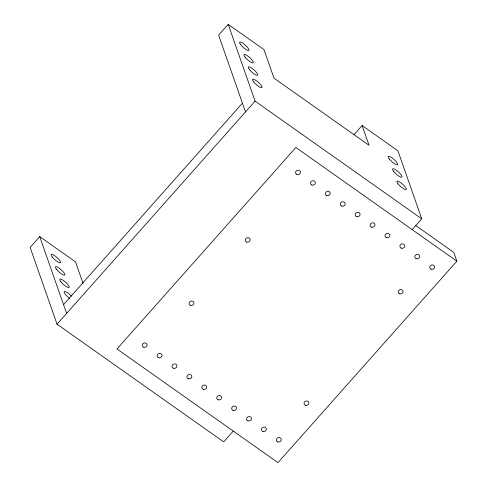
<?xml version="1.0" encoding="UTF-8"?>
<svg xmlns="http://www.w3.org/2000/svg" width="487" height="487" viewBox="0 0 487 487"><rect width="100%" height="100%" fill="white"/><g stroke="black" fill="none" stroke-linecap="round" stroke-linejoin="round"><path stroke-width="0.73" d="M83.04 283.312L75.54 261.903L39.727 236.615L30.145 247.408L57.034 324.202L223.691 441.886L233.273 431.092M354.043 134.613L362.115 125.518L369.036 145.284L274.011 78.182L264.015 49.637L228.202 24.35L218.614 35.143L245.509 111.937M63.547 304.631L242.435 103.159M57.034 324.202L255.091 101.144L228.202 24.35M412.166 229.62L421.748 218.827L397.928 150.812L362.115 125.518M456.855 261.178L277.967 462.65L116.977 348.966L295.865 147.494L456.855 261.178L453.781 252.406L415.301 225.225M255.091 101.144L421.748 218.827M39.727 236.615L66.622 313.409M69.398 298.184A6.209 1.546 41.6 0 1 64.217 291.597A6.209 1.546 41.6 0 1 71.461 296.12M52.267 257.057A6.209 1.546 41.6 0 0 60.333 262.755A6.209 1.546 41.6 0 0 54.861 255.791A6.209 1.546 41.6 0 0 52.267 257.057M60.948 281.857A6.209 1.546 41.6 0 0 69.02 287.555A6.209 1.546 41.6 0 0 63.541 280.591A6.209 1.546 41.6 0 0 60.948 281.857M56.608 269.457A6.209 1.546 41.6 0 0 64.674 275.155A6.209 1.546 41.6 0 0 59.201 268.191A6.209 1.546 41.6 0 0 56.608 269.457M398.062 183.891A6.209 1.546 41.6 0 0 406.128 189.589A6.209 1.546 41.6 0 0 400.655 182.625A6.209 1.546 41.6 0 0 398.062 183.891M240.736 44.792A6.209 1.546 41.6 0 0 248.808 50.49A6.209 1.546 41.6 0 0 243.33 43.526A6.209 1.546 41.6 0 0 240.736 44.792M253.764 81.993A6.209 1.546 41.6 0 0 261.836 87.69A6.209 1.546 41.6 0 0 256.357 80.732A6.209 1.546 41.6 0 0 253.764 81.993M249.423 69.592A6.209 1.546 41.6 0 0 257.489 75.29A6.209 1.546 41.6 0 0 252.016 68.326A6.209 1.546 41.6 0 0 249.423 69.592M393.721 171.491A6.209 1.546 41.6 0 0 401.787 177.189A6.209 1.546 41.6 0 0 396.315 170.225A6.209 1.546 41.6 0 0 393.721 171.491M245.083 57.192A6.209 1.546 41.6 0 0 253.149 62.89A6.209 1.546 41.6 0 0 247.676 55.926A6.209 1.546 41.6 0 0 245.083 57.192M389.375 159.091A6.209 1.546 41.6 0 0 397.447 164.783A6.209 1.546 41.6 0 0 391.968 157.825A6.209 1.546 41.6 0 0 389.375 159.091M399.571 293.801A2.484 2.198 -19.3 0 0 403.084 291.378A2.484 2.198 -19.3 0 0 399.249 289.984A2.484 2.198 -19.3 0 0 399.571 293.801M305.446 405.275A2.484 2.198 -19.3 0 0 308.953 402.852A2.484 2.198 -19.3 0 0 305.118 401.458A2.484 2.198 -19.3 0 0 305.446 405.275M190.454 305.343A2.484 2.198 -19.3 0 0 193.96 302.92A2.484 2.198 -19.3 0 0 190.125 301.526A2.484 2.198 -19.3 0 0 190.454 305.343M246.678 242.021A2.484 2.198 -19.3 0 0 250.184 239.604A2.484 2.198 -19.3 0 0 246.349 238.204A2.484 2.198 -19.3 0 0 246.678 242.021M431.092 269.226A2.484 2.198 -19.3 0 0 434.599 266.809A2.484 2.198 -19.3 0 0 430.764 265.415A2.484 2.198 -19.3 0 0 431.092 269.226M416.184 258.7A2.484 2.198 -19.3 0 0 419.691 256.284A2.484 2.198 -19.3 0 0 415.861 254.884A2.484 2.198 -19.3 0 0 416.184 258.7M386.374 237.65A2.484 2.198 -19.3 0 0 389.88 235.227A2.484 2.198 -19.3 0 0 386.045 233.833A2.484 2.198 -19.3 0 0 386.374 237.65M401.282 248.175A2.484 2.198 -19.3 0 0 404.788 245.752A2.484 2.198 -19.3 0 0 400.953 244.358A2.484 2.198 -19.3 0 0 401.282 248.175M371.465 227.125A2.484 2.198 -19.3 0 0 374.972 224.702A2.484 2.198 -19.3 0 0 371.143 223.308A2.484 2.198 -19.3 0 0 371.465 227.125M356.563 216.593A2.484 2.198 -19.3 0 0 360.07 214.177A2.484 2.198 -19.3 0 0 356.234 212.782A2.484 2.198 -19.3 0 0 356.563 216.593M341.655 206.068A2.484 2.198 -19.3 0 0 345.161 203.651A2.484 2.198 -19.3 0 0 341.326 202.257A2.484 2.198 -19.3 0 0 341.655 206.068M326.747 195.543A2.484 2.198 -19.3 0 0 330.253 193.126A2.484 2.198 -19.3 0 0 326.424 191.732A2.484 2.198 -19.3 0 0 326.747 195.543M311.838 185.017A2.484 2.198 -19.3 0 0 315.351 182.601A2.484 2.198 -19.3 0 0 311.516 181.201A2.484 2.198 -19.3 0 0 311.838 185.017M296.936 174.492A2.484 2.198 -19.3 0 0 300.442 172.069A2.484 2.198 -19.3 0 0 296.607 170.675A2.484 2.198 -19.3 0 0 296.936 174.492M277.76 441.916A2.484 2.198 -19.3 0 0 281.267 439.499A2.484 2.198 -19.3 0 0 277.432 438.099A2.484 2.198 -19.3 0 0 277.76 441.916M262.852 431.391A2.484 2.198 -19.3 0 0 266.359 428.968A2.484 2.198 -19.3 0 0 262.523 427.574A2.484 2.198 -19.3 0 0 262.852 431.391M247.944 420.865A2.484 2.198 -19.3 0 0 251.45 418.443A2.484 2.198 -19.3 0 0 247.621 417.049A2.484 2.198 -19.3 0 0 247.944 420.865M233.042 410.34A2.484 2.198 -19.3 0 0 236.548 407.917A2.484 2.198 -19.3 0 0 232.713 406.523A2.484 2.198 -19.3 0 0 233.042 410.34M218.133 399.809A2.484 2.198 -19.3 0 0 221.64 397.392A2.484 2.198 -19.3 0 0 217.805 395.998A2.484 2.198 -19.3 0 0 218.133 399.809M203.225 389.283A2.484 2.198 -19.3 0 0 206.732 386.867A2.484 2.198 -19.3 0 0 202.902 385.473A2.484 2.198 -19.3 0 0 203.225 389.283M188.323 378.758A2.484 2.198 -19.3 0 0 191.829 376.341A2.484 2.198 -19.3 0 0 187.994 374.947A2.484 2.198 -19.3 0 0 188.323 378.758M173.415 368.233A2.484 2.198 -19.3 0 0 176.921 365.81A2.484 2.198 -19.3 0 0 173.086 364.416A2.484 2.198 -19.3 0 0 173.415 368.233M158.506 357.708A2.484 2.198 -19.3 0 0 162.013 355.285A2.484 2.198 -19.3 0 0 158.184 353.891A2.484 2.198 -19.3 0 0 158.506 357.708M143.598 347.182A2.484 2.198 -19.3 0 0 147.111 344.759A2.484 2.198 -19.3 0 0 143.275 343.365A2.484 2.198 -19.3 0 0 143.598 347.182"/></g></svg>
